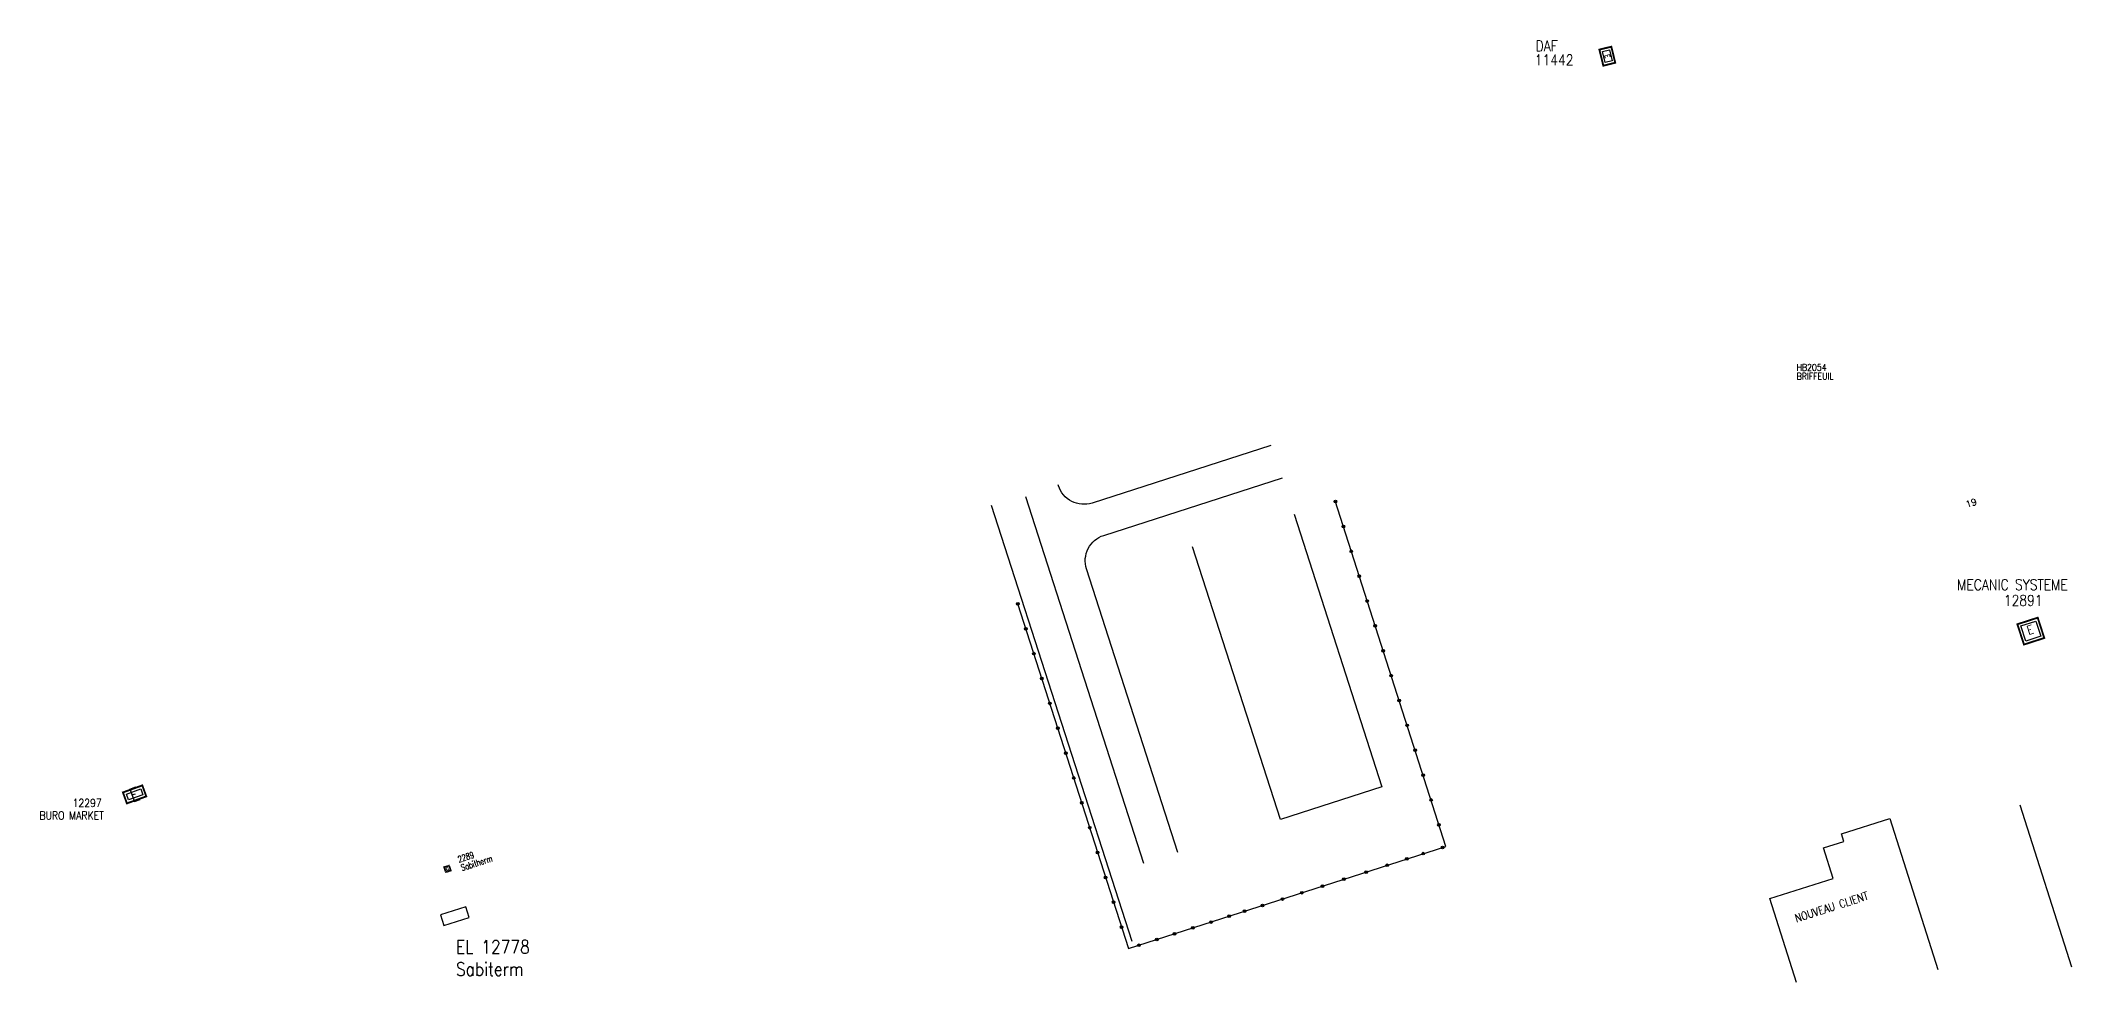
# Model space of a CAD drawing. Header units: millimetres. Extents: x 132073 to 133000, y 131000 to 131995.
# Drawn here: x 132619.3 to 133000, y 131318.9 to 131495.4 of the extents above; entities that cross this region are included whole.
import ezdxf
from ezdxf.enums import TextEntityAlignment as Align

# ---------------------------------------------------------------- set-up
doc = ezdxf.new("R2010")
doc.units = ezdxf.units.MM
doc.layers.get('0').update_dxf_attribs({"linetype": 'CONTINUOUS'})
for name, color, linetype in [('BB01', 7, 'CONTINUOUS'), ('BB06', 7, 'CONTINUOUS'), ('BB08', 7, 'CONTINUOUS'), ('BF01', 7, 'CONTINUOUS'), ('BF02', 7, 'CONTINUOUS'), ('BR01', 7, 'CONTINUOUS'), ('G_210', 7, 'CONTINUOUS'), ('M_200', 7, 'CONTINUOUS'), ('W0984', 7, 'CONTINUOUS')]:
    doc.layers.add(name, color=color, linetype=linetype)
doc.styles.add('G_ROMANS', font='ROMANS.SHX', dxfattribs={"width": 0.75})
doc.styles.add('M_ROMANS', font='ROMANS.shx', dxfattribs={"width": 0.75})
doc.styles.get("Standard").update_dxf_attribs({"font": 'romans.shx', "width": 0.85})

# ---------------------------------------------------------------- blocks, each defined once
blk = doc.blocks.new('F132131-1')
at = {"layer": 'BB06', "color": 252}
blk.add_text('19', height=1.25, rotation=16.743, dxfattribs=at).set_placement((132981.22, 131408.78), align=Align.MIDDLE)
blk = doc.blocks.new('G_210_17')
at = {"color": 0, "linetype": 'Continuous', "const_width": 0.35, "flags": 128}
blk.add_lwpolyline([(2, 2), (2, -2), (-2, -2), (-2, 2)], close=True, dxfattribs=at)
at = {"color": 0, "linetype": 'Continuous'}
blk.add_lwpolyline([(-1.5, 1.5), (1.5, 1.5), (1.5, -1.5), (-1.5, -1.5)], close=True, dxfattribs=at)
at = {"color": 0, "linetype": 'Continuous', "width": 0.85}
blk.add_text('G', height=2.5, dxfattribs=at).set_placement((0, 0), align=Align.MIDDLE_CENTER)
for tag, p in [('NUM', (0, 15.1)), ('NOM', (0, 8.6))]:
    blk.add_attdef(tag, text='', height=4, dxfattribs=at).set_placement(p, align=Align.MIDDLE)
at = {"color": 0, "linetype": 'Continuous', "style": 'M_ROMANS', "width": 0.75, "flags": 3}
for tag, p in [('DEF_COUP', (0.1, -7.6)), ('DEF_TYPE', (0.1, -10.1)), ('DEF_LEG', (0.1, -5.1))]:
    blk.add_attdef(tag, text='', height=1.2, dxfattribs=at).set_placement(p, align=Align.MIDDLE)
blk = doc.blocks.new('*U10')
at = {"layer": 'M_200', "color": 0, "linetype": 'Continuous', "const_width": 0.35, "flags": 128}
blk.add_lwpolyline([(3.1, 2.3), (3.1, 0), (0, 0), (0, 2.3)], close=True, dxfattribs=at)
at = {"layer": 'M_200', "color": 0, "linetype": 'Continuous'}
blk.add_lwpolyline([(0.5, 1.8), (2.6, 1.8), (2.6, 0.5), (0.5, 0.5)], close=True, dxfattribs=at)
at = {"layer": 'M_200', "insert": (1.55, 1.17), "char_height": 0.946, "width": 1.1731, "attachment_point": 5}
blk.add_mtext('E', dxfattribs=at)
at = {"layer": 'M_200', "color": 0, "linetype": 'Continuous', "width": 0.85}
for tag, p in [('NUM', (2, 17.06)), ('NOM', (2, 10.65))]:
    blk.add_attdef(tag, text='', height=4, dxfattribs=at).set_placement(p, align=Align.MIDDLE)
at = {"layer": 'M_200', "color": 0, "linetype": 'Continuous', "style": 'M_ROMANS', "width": 0.75, "flags": 3}
for tag, p in [('DEF_LEG', (1.87, -2.99)), ('DEF_COUP', (1.87, -5.49)), ('DEF_TYPE', (1.87, -7.99))]:
    blk.add_attdef(tag, text='', height=1.2, dxfattribs=at).set_placement(p, align=Align.MIDDLE)
blk = doc.blocks.new('*U11')
at = {"layer": 'M_200', "color": 0, "linetype": 'Continuous', "const_width": 0.35, "flags": 128}
blk.add_lwpolyline([(4, 4), (4, 0), (0, 0), (0, 4)], close=True, dxfattribs=at)
at = {"layer": 'M_200', "color": 0, "linetype": 'Continuous'}
blk.add_lwpolyline([(0.5, 3.5), (3.5, 3.5), (3.5, 0.5), (0.5, 0.5)], close=True, dxfattribs=at)
at = {"layer": 'M_200', "insert": (1.97, 2.27), "char_height": 1.62, "width": 3.558, "attachment_point": 5}
blk.add_mtext('E', dxfattribs=at)
at = {"layer": 'M_200', "color": 0, "linetype": 'Continuous', "width": 0.85}
for tag, p in [('NUM', (2, 17.06)), ('NOM', (2, 10.65))]:
    blk.add_attdef(tag, text='', height=4, dxfattribs=at).set_placement(p, align=Align.MIDDLE)
at = {"layer": 'M_200', "color": 0, "linetype": 'Continuous', "style": 'M_ROMANS', "width": 0.75, "flags": 3}
for tag, p in [('DEF_LEG', (1.87, -2.99)), ('DEF_COUP', (1.87, -5.49)), ('DEF_TYPE', (1.87, -7.99))]:
    blk.add_attdef(tag, text='', height=1.2, dxfattribs=at).set_placement(p, align=Align.MIDDLE)
blk = doc.blocks.new('*U15')
at = {"layer": 'M_200', "color": 0, "linetype": 'Continuous', "const_width": 0.35, "flags": 128}
blk.add_lwpolyline([(3.86, 2.19), (3.86, 0), (0, 0), (0, 2.19)], close=True, dxfattribs=at)
at = {"layer": 'M_200', "color": 0, "linetype": 'Continuous'}
blk.add_lwpolyline([(0.5, 1.69), (3.36, 1.69), (3.36, 0.5), (0.5, 0.5)], close=True, dxfattribs=at)
at = {"layer": 'M_200', "insert": (1.93, 1.1), "char_height": 2.5, "width": 3.8606, "attachment_point": 5}
blk.add_mtext('E', dxfattribs=at)
at = {"layer": 'M_200', "color": 0, "linetype": 'Continuous', "width": 0.85}
for tag, p in [('NUM', (2, 17.06)), ('NOM', (2, 10.65))]:
    blk.add_attdef(tag, text='', height=4, dxfattribs=at).set_placement(p, align=Align.MIDDLE)
at = {"layer": 'M_200', "color": 0, "linetype": 'Continuous', "style": 'M_ROMANS', "width": 0.75, "flags": 3}
for tag, p in [('DEF_LEG', (1.87, -2.99)), ('DEF_COUP', (1.87, -5.49)), ('DEF_TYPE', (1.87, -7.99))]:
    blk.add_attdef(tag, text='', height=1.2, dxfattribs=at).set_placement(p, align=Align.MIDDLE)

msp = doc.modelspace()

# ---------------------------------------------------------------- linework, layer by layer
at = {"layer": 'BB01', "color": 252}
msp.add_line((132990.33, 131352.19), (133000, 131321.85), dxfattribs=at)
at = {"layer": 'BB01', "color": 252, "flags": 128}
for points in [[(132854.29, 131406.7), (132870.75, 131355.58), (132851.72, 131349.45), (132835.24, 131400.53)], [(132948.45, 131318.92), (132943.45, 131334.62), (132955.36, 131338.41), (132953.54, 131344.13), (132957.35, 131345.34), (132956.89, 131346.77), (132965.94, 131349.66), (132974.97, 131321.35)]]:
    msp.add_lwpolyline(points, dxfattribs=at)
msp.add_lwpolyline([(132698.98, 131333.11), (132694.23, 131331.59), (132694.88, 131329.59), (132699.62, 131331.11)], close=True, dxfattribs=at)
at = {"layer": 'BF01', "color": 252, "flags": 128}
for points in [[(132882.74, 131344.42), (132861.98, 131409.19)], [(132802.43, 131389.91), (132823.23, 131325.25)], [(132823.23, 131325.25), (132823.23, 131325.25), (132882.74, 131344.42)]]:
    msp.add_lwpolyline(points, dxfattribs=at)
at = {"layer": 'BF01', "color": 252}
for centre, radius in [((132862.01, 131409.04), 0.25), ((132862.01, 131409.04), 0.15), ((132863.51, 131404.38), 0.25), ((132863.51, 131404.38), 0.15), ((132865, 131399.72), 0.25), ((132865, 131399.72), 0.15), ((132866.5, 131395.06), 0.25), ((132866.5, 131395.06), 0.15), ((132802.47, 131389.86), 0.25), ((132802.47, 131389.86), 0.15), ((132867.99, 131390.4), 0.25), ((132867.99, 131390.4), 0.15), ((132803.97, 131385.2), 0.25), ((132803.97, 131385.2), 0.15), ((132869.49, 131385.74), 0.25), ((132869.49, 131385.74), 0.15), ((132870.98, 131381.08), 0.25), ((132870.98, 131381.08), 0.15), ((132805.47, 131380.54), 0.25), ((132805.47, 131380.54), 0.15), ((132806.96, 131375.88), 0.25), ((132806.96, 131375.88), 0.15), ((132872.48, 131376.42), 0.25), ((132872.48, 131376.42), 0.15), ((132808.46, 131371.22), 0.25), ((132808.46, 131371.22), 0.15), ((132873.97, 131371.76), 0.25), ((132873.97, 131371.76), 0.15), ((132809.96, 131366.56), 0.25), ((132809.96, 131366.56), 0.15), ((132875.47, 131367.1), 0.25), ((132875.47, 131367.1), 0.15), ((132876.96, 131362.43), 0.25), ((132876.96, 131362.43), 0.15), ((132811.46, 131361.9), 0.25), ((132811.46, 131361.9), 0.15), ((132812.95, 131357.24), 0.25), ((132812.95, 131357.24), 0.15), ((132878.46, 131357.77), 0.25), ((132878.46, 131357.77), 0.15), ((132814.45, 131352.58), 0.25), ((132814.45, 131352.58), 0.15), ((132879.95, 131353.11), 0.25), ((132879.95, 131353.11), 0.15), ((132815.95, 131347.92), 0.25), ((132815.95, 131347.92), 0.15), ((132881.44, 131348.45), 0.25), ((132881.44, 131348.45), 0.15), ((132817.44, 131343.26), 0.25), ((132817.44, 131343.26), 0.15), ((132878.5, 131343.05), 0.25), ((132878.5, 131343.05), 0.15), ((132882.12, 131344.22), 0.25), ((132882.12, 131344.22), 0.15), ((132867.77, 131339.6), 0.25), ((132867.77, 131339.6), 0.15), ((132871.71, 131340.87), 0.25), ((132871.71, 131340.87), 0.15), ((132875.43, 131342.07), 0.25), ((132875.43, 131342.07), 0.15), ((132818.94, 131338.6), 0.25), ((132818.94, 131338.6), 0.15), ((132855.75, 131335.73), 0.25), ((132855.75, 131335.73), 0.15), ((132859.61, 131336.97), 0.25), ((132859.61, 131336.97), 0.15), ((132863.6, 131338.25), 0.25), ((132863.6, 131338.25), 0.15), ((132820.44, 131333.94), 0.25), ((132820.44, 131333.94), 0.15), ((132845, 131332.26), 0.25), ((132845, 131332.26), 0.15), ((132848.32, 131333.33), 0.25), ((132848.32, 131333.33), 0.15), ((132852.11, 131334.55), 0.25), ((132852.11, 131334.55), 0.15), ((132821.94, 131329.28), 0.25), ((132821.94, 131329.28), 0.15), ((132831.87, 131328.03), 0.25), ((132831.87, 131328.03), 0.15), ((132835.28, 131329.13), 0.25), ((132835.28, 131329.13), 0.15), ((132838.72, 131330.24), 0.25), ((132838.72, 131330.24), 0.15), ((132842.1, 131331.33), 0.25), ((132842.1, 131331.33), 0.15), ((132825.17, 131325.87), 0.25), ((132825.17, 131325.87), 0.15), ((132828.55, 131326.96), 0.25), ((132828.55, 131326.96), 0.15)]:
    msp.add_circle(centre, radius, dxfattribs=at)
at = {"layer": 'BF02', "color": 252, "flags": 128}
msp.add_lwpolyline([(132823.89, 131326.58), (132797.55, 131408.33)], dxfattribs=at)
at = {"layer": 'BR01', "color": 252, "flags": 128}
for points in [[(132849.89, 131419.57), (132816.39, 131408.77, -0.414214), (132810.1, 131412), (132810.04, 131412.18)], [(132832.49, 131343.25), (132815.36, 131396.41, -0.414214), (132818.59, 131402.71), (132852.09, 131413.5)]]:
    msp.add_lwpolyline(points, format="xyb", dxfattribs=at)
msp.add_lwpolyline([(132826.09, 131341.2), (132803.96, 131409.93)], dxfattribs=at)

# ---------------------------------------------------------------- block references
at = {"layer": 'BB06', "color": 252, "linetype": 'Continuous'}
msp.add_blockref('F132131-1', (0, 0), dxfattribs=at)
at = {"layer": 'G_210'}
ref = msp.add_blockref('G_210_17', (132695.55, 131340.2), dxfattribs=dict(at, xscale=0.3, yscale=0.3, zscale=0.3, rotation=17.81914570535117))
ref.add_attrib('NUM', '2289', dxfattribs={"layer": '0', "color": 0, "linetype": 'Continuous', "height": 1.2, "rotation": 17.8191, "style": 'G_ROMANS', "width": 0.75}).set_placement((132699.01, 131342.42), align=Align.MIDDLE)
ref.add_attrib('NOM', 'Sabitherm', dxfattribs={"layer": '0', "color": 0, "linetype": 'Continuous', "height": 1.2, "rotation": 17.8191, "style": 'G_ROMANS', "width": 0.75}).set_placement((132701.01, 131341.32), align=Align.MIDDLE)
at = {"layer": 'M_200'}
ref = msp.add_blockref('*U10', (132911.51, 131493.75), dxfattribs=dict(at, rotation=283.7916699753471))
ref.add_attrib('NUM', '11442', dxfattribs={"color": 0, "linetype": 'Continuous', "height": 2, "width": 0.85}).set_placement((132903.02, 131491.81), align=Align.MIDDLE)
ref.add_attrib('NOM', 'DAF', dxfattribs={"color": 0, "linetype": 'Continuous', "height": 2, "width": 0.85}).set_placement((132901.63, 131494.44), align=Align.MIDDLE)
ref = msp.add_blockref('*U11', (132991.11, 131382.24), dxfattribs=dict(at, rotation=17.92335602815913))
ref.add_attrib('NUM', '12891', dxfattribs={"color": 0, "linetype": 'Continuous', "height": 2, "width": 0.85}).set_placement((132990.97, 131390.51), align=Align.MIDDLE)
ref.add_attrib('NOM', 'MECANIC SYSTEME', dxfattribs={"color": 0, "linetype": 'Continuous', "height": 2, "width": 0.85}).set_placement((132988.95, 131393.46), align=Align.MIDDLE)
ref = msp.add_blockref('*U15', (132635.45, 131352.47), dxfattribs=dict(at, rotation=19.85739716249988))
ref.add_attrib('NUM', '12297', dxfattribs={"color": 0, "linetype": 'Continuous', "height": 1.5, "width": 0.85}).set_placement((132628, 131352.55), align=Align.MIDDLE)
ref.add_attrib('NOM', 'BURO MARKET', dxfattribs={"color": 0, "linetype": 'Continuous', "height": 1.5, "width": 0.85}).set_placement((132625.09, 131350.2), align=Align.MIDDLE)

# ---------------------------------------------------------------- texts
at = {"layer": 'BB06', "color": 252, "insert": (132947.98, 131331.6), "char_height": 1.5, "width": 19.9516, "attachment_point": 1, "rotation": 17.6817}
msp.add_mtext('NOUVEAU CLIENT', dxfattribs=at)
at = {"layer": 'BB08', "color": 252, "insert": (132697.14, 131326.84), "char_height": 2.5, "width": 20.916, "attachment_point": 1}
msp.add_mtext('EL 12778 Sabiterm', dxfattribs=at)
at = {"layer": 'W0984', "color": 252, "width": 0.85}
for s, p in [('HB2054', (132948.49, 131433.57)), ('BRIFFEUIL', (132948.49, 131431.89))]:
    msp.add_text(s, height=1.25, dxfattribs=at).set_placement(p)

doc.saveas('drawing.dxf')
